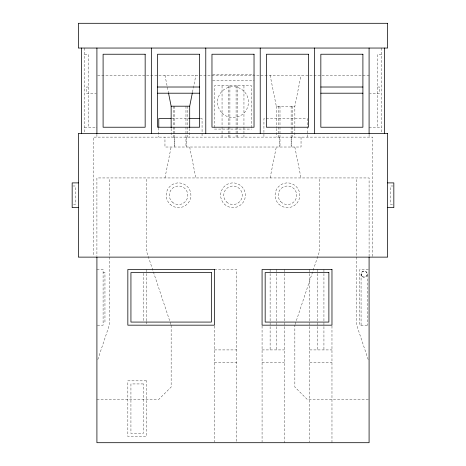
<?xml version="1.0" encoding="UTF-8"?>
<svg xmlns="http://www.w3.org/2000/svg" width="466" height="466" viewBox="0 0 466 466"><rect width="100%" height="100%" fill="white"/><g stroke="black" fill="none" stroke-linecap="round" stroke-linejoin="round"><path stroke-width="0.35" stroke-dasharray="2.33 1.75" d="M361.074 325.169L361.074 274.136C360.923 270.163 367.406 270.163 367.26 274.136L367.26 325.169M367.26 274.136C367.406 278.109 360.923 278.109 361.074 274.136M164.958 177.948L171.133 147.017M192.51 92.134L195.883 75.259M270.117 177.948L276.291 147.017M294.856 127.766L294.856 106.19L301.042 75.259M97.825 359.536L109.283 325.169L109.283 177.948M295.089 324.482L319.6 250.941L319.6 177.948M84.538 54.231L88.249 54.231L88.249 127.224M381.462 54.231L377.751 54.231L377.751 127.224M212.694 74.642L254.034 74.642M97.639 75.259L369.089 75.259M212.694 80.828L254.034 80.828M88.249 87.014L86.396 87.014L86.396 93.2L96.212 93.2M377.751 87.014L379.604 87.014L379.604 93.2L369.788 93.2M270.117 75.259L276.303 106.19L294.856 106.19M171.762 118.562L189.08 118.562M200.625 118.562L202.069 118.562L202.069 137.121M84.538 127.224L96.911 127.224M369.089 127.224L381.462 127.224M214.442 129.076L251.558 129.076M72.789 185.986L75.259 185.986L75.259 204.545L72.789 204.545M393.211 185.986L390.741 185.986L390.741 204.545L393.211 204.545M96.911 269.494L103.097 269.494L103.097 325.169L96.911 325.169M214.442 269.494L236.711 269.494L236.711 441.978M368.373 269.494L359.81 269.494L359.81 325.169L368.373 325.169M103.097 272.587L104.955 272.587L104.955 322.076L103.097 322.076M214.442 349.914L236.711 349.914M262.073 349.914L284.342 349.914M309.704 349.914L331.973 349.914M214.442 362.286L236.711 362.286M262.073 362.286L284.342 362.286M309.704 362.286L331.973 362.286M96.911 399.397L158.772 399.397L171.144 387.025L171.144 325.169M368.361 399.397L307.228 399.397L294.856 387.025L294.856 325.169M368.175 359.536L356.717 325.169L356.717 177.948M170.911 324.482L146.4 250.941L146.4 177.948M294.827 147.017L301.007 177.948M189.668 147.017L195.848 177.948M164.958 75.259L168.331 92.134M381.462 48.045L381.462 132.682M372.8 256.399L372.8 137.121L93.2 137.121L93.2 256.399M369.089 134.208L369.089 137.121M369.089 256.498L369.089 177.948L96.911 177.948L96.911 256.498M331.973 326.008L331.973 442.7M323.934 269.494L323.934 349.914M317.748 269.494L317.748 349.914M309.704 269.494L309.704 441.978M307.228 137.121L307.228 118.562L263.931 118.562L263.931 137.121M301.042 137.121L301.042 147.017L164.958 147.017L164.958 137.121M294.856 128.488L294.856 137.121M292.386 106.19L292.386 126.333M292.386 127.049L292.386 137.121M291.763 137.121L291.763 147.017M291.128 106.19L291.128 126.333M291.128 127.049L291.128 147.017M284.342 269.494L284.342 442.7M279.996 106.19L279.996 126.333M279.996 127.049L279.996 147.017M279.396 137.121L279.396 147.017M278.773 106.19L278.773 126.333M278.773 127.049L278.773 137.121M276.303 106.19L276.303 127.766M276.303 128.488L276.303 137.121M276.303 269.494L276.303 349.914M270.117 269.494L270.117 349.914M262.073 326.008L262.073 441.978M251.558 127.637L251.558 85.779L214.442 85.779L214.442 127.637M243.951 85.779L243.951 126.193M243.951 126.915L243.951 137.121M237.765 85.779L237.765 126.193M237.765 126.915L237.765 137.121M236.093 85.779L236.093 126.193M236.093 126.915L236.093 137.121M229.907 85.779L229.907 126.193M229.907 126.915L229.907 137.121M228.235 85.779L228.235 126.193M228.235 126.915L228.235 137.121M222.049 85.779L222.049 126.193M222.049 126.915L222.049 137.121M214.442 326.008L214.442 441.978M189.697 128.488L189.697 137.121M187.227 106.19L187.227 126.333M187.227 127.049L187.227 137.121M186.581 137.121L186.604 147.017M185.969 106.19L185.969 126.333M185.969 127.049L185.969 147.017M174.832 106.19L174.832 126.333M174.832 127.049L174.832 147.017M174.237 137.121L174.261 147.017M173.614 106.19L173.614 126.333M173.614 127.049L173.614 137.121M171.144 128.488L171.144 137.121M158.772 127.841L158.772 137.121M146.4 269.494L146.4 320.829M146.4 321.552L146.4 324.447M143.307 273.315L143.307 320.62M96.911 134.208L96.911 137.121M84.538 48.045L84.538 133.41M146.4 380.844L127.841 380.844L127.841 436.514L146.4 436.514L146.4 380.844M143.307 383.937L130.934 383.937L130.934 433.421L143.307 433.421L143.307 383.937M172.199 202.017A9.279 9.279 0 0 0 187.594 197.409A9.279 9.279 0 0 0 175.903 186.377A9.279 9.279 0 0 0 172.199 202.017M224.251 204.015A12.372 12.372 0 0 0 244.953 198.469A12.372 12.372 0 0 0 229.796 183.319A12.372 12.372 0 0 0 224.251 204.015M170.02 204.219A12.372 12.372 0 0 0 190.588 198.19A12.372 12.372 0 0 0 175.082 183.394A12.372 12.372 0 0 0 170.02 204.219M226.627 202.011A9.279 9.279 0 0 0 242.029 197.409A9.279 9.279 0 0 0 230.344 186.377A9.279 9.279 0 0 0 226.627 202.011M278.685 204.015A12.372 12.372 0 0 0 299.388 198.469A12.372 12.372 0 0 0 284.231 183.319A12.372 12.372 0 0 0 278.685 204.015M280.876 201.825A9.279 9.279 0 0 0 296.399 197.666A9.279 9.279 0 0 0 285.035 186.301A9.279 9.279 0 0 0 280.876 201.825M222.066 113.104A15.465 15.465 0 0 0 247.935 106.172A15.465 15.465 0 0 0 228.998 87.229A15.465 15.465 0 0 0 222.066 113.104M361.977 276.321A3.093 3.093 0 0 0 367.156 274.934A3.093 3.093 0 0 0 363.363 271.148A3.093 3.093 0 0 0 361.977 276.321"/><path stroke-width="0.7" d="M189.697 127.766L189.697 106.19L192.371 92.833M157.531 87.014L199.594 87.014M320.841 87.014L362.903 87.014M157.531 93.2L199.594 93.2M320.841 93.2L362.903 93.2M168.471 92.833L171.144 106.19L189.697 106.19M171.039 118.562L158.772 118.562L158.772 127.125M189.08 118.562L199.908 118.562M78.352 182.893L72.166 182.893L72.166 207.638L78.352 207.638M387.648 182.893L393.834 182.893L393.834 207.638L387.648 207.638M384.555 48.045L384.555 133.41M369.089 48.045L369.089 133.41M369.089 257.226L369.089 442.7L96.911 442.7L96.911 257.226M314.655 48.045L314.655 133.41M260.22 48.045L260.22 133.41M205.78 48.045L205.78 133.41M171.144 106.19L171.144 127.766M151.345 48.045L151.345 133.41M96.911 48.045L96.911 133.41M81.445 48.045L81.445 133.41M387.648 23.3L78.352 23.3L78.352 48.045L387.648 48.045L387.648 23.3M145.159 54.231L103.097 54.231L103.097 127.224L145.159 127.224L145.159 54.231M199.594 54.231L157.531 54.231L157.531 127.224L199.594 127.224L199.594 54.231M254.034 54.231L211.966 54.231L211.966 127.224L254.034 127.224L254.034 54.231M308.469 54.231L266.406 54.231L266.406 127.224L308.469 127.224L308.469 54.231M362.903 54.231L320.841 54.231L320.841 127.224L362.903 127.224L362.903 54.231M387.648 133.41L78.352 133.41L78.352 257.127L387.648 257.127L387.648 133.41M214.442 269.494L127.841 269.494L127.841 325.169L214.442 325.169L214.442 269.494M331.973 269.494L262.073 269.494L262.073 325.169L331.973 325.169L331.973 269.494M211.348 272.587L130.934 272.587L130.934 322.076L211.348 322.076L211.348 272.587M328.88 272.587L265.166 272.587L265.166 322.076L328.88 322.076L328.88 272.587"/></g></svg>
